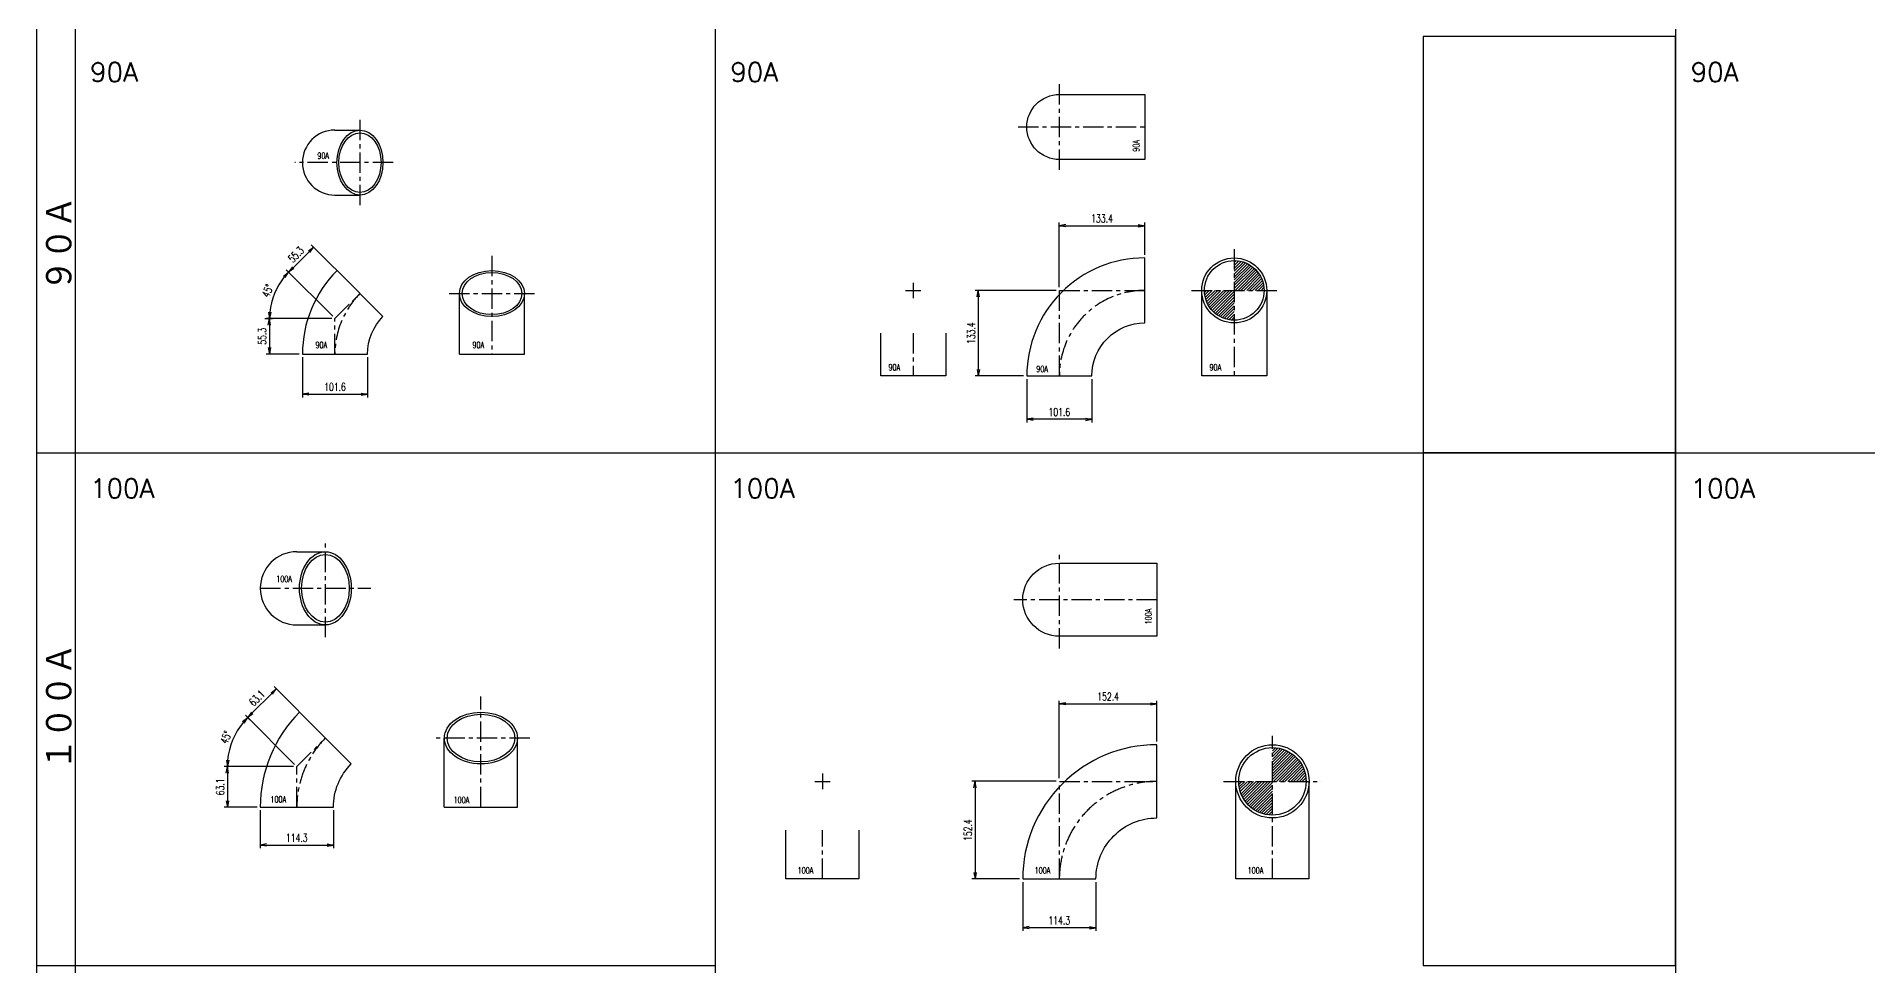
# Model space of a CAD drawing. Header units: millimetres. Extents: x 2090 to 42062, y -14812 to 2738.
# Drawn here: x 2090 to 4949, y -2752 to -1302 of the extents above; entities that cross this region are included whole.
import ezdxf

# ---------------------------------------------------------------- set-up
doc = ezdxf.new("R2010")
doc.units = ezdxf.units.MM
doc.header["$PDMODE"] = 35
doc.linetypes.add('CENTER', pattern=[50.8, 31.75, -6.35, 6.35, -6.35])
doc.linetypes.add('CENTER2', pattern=[1.125, 0.75, -0.125, 0.125, -0.125])
for name, color, linetype in [('#配管（SUS)', 220, 'Continuous'), ('DIM', 1, 'Continuous'), ('skeleton', 7, 'Continuous')]:
    doc.layers.add(name, color=color, linetype=linetype)
doc.styles.add('kpk', font='romans.shx', dxfattribs={"width": 0.7, "bigfont": 'extfont2.shx'})
doc.styles.get("Standard").update_dxf_attribs({"font": 'romans.shx', "bigfont": 'extfont.shx'})
doc.dimstyles.new('1／5～KPK', dxfattribs={"dimscale": 5, "dimtxt": 2.5, "dimasz": 2, "dimexe": 1, "dimexo": 1, "dimgap": 1, "dimtad": 3, "dimdsep": 46, "dimtxsty": 'kpk', "dimblk": 'OPEN', "dimcen": 2.5, "dimclrd": 9, "dimclre": 9, "dimclrt": 4, "dimadec": 1, "dimazin": 2, "dimtfac": 1, "dimtmove": 0, "dimatfit": 2, "dimldrblk": 'OPEN', "dimfxl": 1, "dimtfill": 1, "dimlwd": -1, "dimlwe": -1, "dimarcsym": 1})

# ---------------------------------------------------------------- blocks, each defined once
blk = doc.blocks.new('_Open')
at = {"color": 0, "linetype": 'ByBlock', "lineweight": -2}
for p, q in [((-1, 0.17), (0, 0)), ((-1, -0.17), (0, 0)), ((0, 0), (-1, 0))]:
    blk.add_line(p, q, dxfattribs=at)
blk = doc.blocks.new('*D87')
at = {"layer": 'Defpoints', "color": 0, "linetype": 'ByBlock', "transparency": 16777216}
for p in [(2505, -1798), (2606.6, -1798), (2606.6, -1860.6)]:
    blk.add_point(p, dxfattribs=at)
at = {"layer": 'DIM', "color": 9, "transparency": 16777216}
for p, q in [((2505, -1803), (2505, -1865.6)), ((2606.6, -1803), (2606.6, -1865.6)), ((2515, -1860.6), (2596.6, -1860.6))]:
    blk.add_line(p, q, dxfattribs=at)
at = {"layer": 'DIM', "color": 9, "linetype": 'ByBlock', "transparency": 16777216, "xscale": 10, "yscale": 10, "zscale": 10, "rotation": 180}
blk.add_blockref('_Open', (2505, -1860.6), dxfattribs=at)
at = {"layer": 'DIM', "color": 9, "linetype": 'ByBlock', "transparency": 16777216, "xscale": 10, "yscale": 10, "zscale": 10}
blk.add_blockref('_Open', (2606.6, -1860.6), dxfattribs=at)
at = {"layer": 'DIM', "color": 4, "linetype": 'ByBlock', "transparency": 16777216, "insert": (2555.8, -1849.3), "char_height": 12.5, "attachment_point": 5, "style": 'kpk', "bg_fill": 3, "box_fill_scale": 1.1, "bg_fill_color": 256, "bg_fill_true_color": 13158600, "bg_fill_transparency": 0}
blk.add_mtext('101.6', dxfattribs=at)
blk = doc.blocks.new('*D88')
at = {"layer": 'Defpoints', "color": 0, "linetype": 'ByBlock', "transparency": 16777216}
for p in [(2555.8, -1742.7), (2505, -1798)]:
    blk.add_point(p, dxfattribs=at)
at = {"layer": 'DIM', "color": 9, "transparency": 16777216}
for p, q in [((2550.8, -1742.7), (2448.4, -1742.7)), ((2453.4, -1752.7), (2453.4, -1788)), ((2500, -1798), (2448.4, -1798))]:
    blk.add_line(p, q, dxfattribs=at)
at = {"layer": 'DIM', "color": 9, "linetype": 'ByBlock', "transparency": 16777216, "xscale": 10, "yscale": 10, "zscale": 10}
for p, rotation in [((2453.4, -1742.7), 90), ((2453.4, -1798), 270)]:
    blk.add_blockref('_Open', p, dxfattribs=dict(at, rotation=rotation))
at = {"layer": 'DIM', "color": 4, "linetype": 'ByBlock', "transparency": 16777216, "insert": (2442.1, -1770.3), "char_height": 12.5, "attachment_point": 5, "rotation": 90, "style": 'kpk', "bg_fill": 3, "box_fill_scale": 1.1, "bg_fill_color": 256, "bg_fill_true_color": 13158600, "bg_fill_transparency": 0}
blk.add_mtext('55.3', dxfattribs=at)
at = {"layer": 'Defpoints', "color": 0, "linetype": 'ByBlock', "transparency": 16777216}
blk.add_point((2453.4, -1798), dxfattribs=at)
blk = doc.blocks.new('*D89')
at = {"layer": 'Defpoints', "color": 0, "linetype": 'ByBlock', "transparency": 16777216}
for p in [(2594.9, -1703.6), (2555.8, -1742.7)]:
    blk.add_point(p, dxfattribs=at)
at = {"layer": 'DIM', "color": 9, "transparency": 16777216}
for p, q in [((2591.4, -1700), (2518.9, -1627.6)), ((2490.4, -1663.2), (2515.4, -1638.2)), ((2552.3, -1739.1), (2479.8, -1666.7))]:
    blk.add_line(p, q, dxfattribs=at)
at = {"layer": 'DIM', "color": 9, "linetype": 'ByBlock', "transparency": 16777216, "xscale": 10, "yscale": 10, "zscale": 10}
for p, rotation in [((2522.5, -1631.1), 45.00000000000017), ((2483.4, -1670.2), 225.0000000000001)]:
    blk.add_blockref('_Open', p, dxfattribs=dict(at, rotation=rotation))
at = {"layer": 'DIM', "color": 4, "linetype": 'ByBlock', "transparency": 16777216, "insert": (2495, -1642.7), "char_height": 12.5, "attachment_point": 5, "rotation": 45, "style": 'kpk', "bg_fill": 3, "box_fill_scale": 1.1, "bg_fill_color": 256, "bg_fill_true_color": 13158600, "bg_fill_transparency": 0}
blk.add_mtext('55.3', dxfattribs=at)
at = {"layer": 'Defpoints', "color": 0, "linetype": 'ByBlock', "transparency": 16777216}
blk.add_point((2522.5, -1631.1), dxfattribs=at)
blk = doc.blocks.new('*D90')
at = {"layer": 'Defpoints', "color": 0, "linetype": 'ByBlock', "transparency": 16777216}
for p in [(2484.3, -1671.2), (2441.1, -1742.7), (2555.8, -1742.7)]:
    blk.add_point(p, dxfattribs=at)
at = {"layer": 'DIM', "color": 9, "transparency": 16777216}
for p, q in [((2480.8, -1667.7), (2479.8, -1666.7)), ((2446.1, -1742.7), (2458.4, -1742.7))]:
    blk.add_line(p, q, dxfattribs=at)
blk.add_arc((2555.8, -1742.7), 102.4, 140.5969, 174.4031, dxfattribs=at)
at = {"layer": 'DIM', "color": 9, "linetype": 'ByBlock', "transparency": 16777216, "xscale": 10, "yscale": 10, "zscale": 10}
for p, rotation in [((2483.4, -1670.2), 47.79845447944489), ((2453.4, -1742.7), 267.2015455205551)]:
    blk.add_blockref('_Open', p, dxfattribs=dict(at, rotation=rotation))
at = {"layer": 'DIM', "color": 4, "linetype": 'ByBlock', "transparency": 16777216, "insert": (2450.8, -1699.2), "char_height": 12.5, "attachment_point": 5, "rotation": 67.5, "style": 'kpk', "bg_fill": 3, "box_fill_scale": 1.1, "bg_fill_color": 256, "bg_fill_true_color": 13158600, "bg_fill_transparency": 0}
blk.add_mtext('45°', dxfattribs=at)
at = {"layer": 'Defpoints', "color": 0, "linetype": 'ByBlock', "transparency": 16777216}
blk.add_point((2467.1, -1691.5), dxfattribs=at)
blk = doc.blocks.new('*D91')
at = {"layer": 'Defpoints', "color": 0, "linetype": 'ByBlock', "transparency": 16777216}
for p in [(2439.1, -2505.3), (2553.4, -2505.3), (2553.4, -2564.6)]:
    blk.add_point(p, dxfattribs=at)
at = {"layer": 'DIM', "color": 9, "transparency": 16777216}
for p, q in [((2439.1, -2510.3), (2439.1, -2569.6)), ((2553.4, -2510.3), (2553.4, -2569.6)), ((2449.1, -2564.6), (2543.4, -2564.6))]:
    blk.add_line(p, q, dxfattribs=at)
at = {"layer": 'DIM', "color": 9, "linetype": 'ByBlock', "transparency": 16777216, "xscale": 10, "yscale": 10, "zscale": 10, "rotation": 180}
blk.add_blockref('_Open', (2439.1, -2564.6), dxfattribs=at)
at = {"layer": 'DIM', "color": 9, "linetype": 'ByBlock', "transparency": 16777216, "xscale": 10, "yscale": 10, "zscale": 10}
blk.add_blockref('_Open', (2553.4, -2564.6), dxfattribs=at)
at = {"layer": 'DIM', "color": 4, "linetype": 'ByBlock', "transparency": 16777216, "insert": (2496.2, -2553.3), "char_height": 12.5, "attachment_point": 5, "style": 'kpk', "bg_fill": 3, "box_fill_scale": 1.1, "bg_fill_color": 256, "bg_fill_true_color": 13158600, "bg_fill_transparency": 0}
blk.add_mtext('114.3', dxfattribs=at)
blk = doc.blocks.new('*D92')
at = {"layer": 'Defpoints', "color": 0, "linetype": 'ByBlock', "transparency": 16777216}
for p in [(2496.2, -2442.2), (2387.8, -2505.3), (2439.1, -2505.3)]:
    blk.add_point(p, dxfattribs=at)
at = {"layer": 'DIM', "color": 9, "transparency": 16777216}
for p, q in [((2491.2, -2442.2), (2382.8, -2442.2)), ((2387.8, -2452.2), (2387.8, -2495.3)), ((2434.1, -2505.3), (2382.8, -2505.3))]:
    blk.add_line(p, q, dxfattribs=at)
at = {"layer": 'DIM', "color": 9, "linetype": 'ByBlock', "transparency": 16777216, "xscale": 10, "yscale": 10, "zscale": 10}
for p, rotation in [((2387.8, -2442.2), 90), ((2387.8, -2505.3), 270)]:
    blk.add_blockref('_Open', p, dxfattribs=dict(at, rotation=rotation))
at = {"layer": 'DIM', "color": 4, "linetype": 'ByBlock', "transparency": 16777216, "insert": (2376.5, -2473.8), "char_height": 12.5, "attachment_point": 5, "rotation": 90, "style": 'kpk', "bg_fill": 3, "box_fill_scale": 1.1, "bg_fill_color": 256, "bg_fill_true_color": 13158600, "bg_fill_transparency": 0}
blk.add_mtext('63.1', dxfattribs=at)
blk = doc.blocks.new('*D93')
at = {"layer": 'Defpoints', "color": 0, "linetype": 'ByBlock', "transparency": 16777216}
for p in [(2464.2, -2320.9), (2540.8, -2397.6), (2496.2, -2442.2)]:
    blk.add_point(p, dxfattribs=at)
at = {"layer": 'DIM', "color": 9, "transparency": 16777216}
for p, q in [((2426.6, -2358.4), (2457.1, -2328)), ((2537.3, -2394), (2460.6, -2317.3)), ((2492.7, -2438.7), (2416, -2362))]:
    blk.add_line(p, q, dxfattribs=at)
at = {"layer": 'DIM', "color": 9, "linetype": 'ByBlock', "transparency": 16777216, "xscale": 10, "yscale": 10, "zscale": 10}
for p, rotation in [((2464.2, -2320.9), 44.9999999999994), ((2419.5, -2365.5), 224.9999999999994)]:
    blk.add_blockref('_Open', p, dxfattribs=dict(at, rotation=rotation))
at = {"layer": 'DIM', "color": 4, "linetype": 'ByBlock', "transparency": 16777216, "insert": (2433.9, -2335.2), "char_height": 12.5, "attachment_point": 5, "rotation": 45, "style": 'kpk', "bg_fill": 3, "box_fill_scale": 1.1, "bg_fill_color": 256, "bg_fill_true_color": 13158600, "bg_fill_transparency": 0}
blk.add_mtext('63.1', dxfattribs=at)
blk = doc.blocks.new('*D94')
at = {"layer": 'Defpoints', "color": 0, "linetype": 'ByBlock', "transparency": 16777216}
for p in [(2416.9, -2362.9), (2387.8, -2442.2), (2496.2, -2442.2)]:
    blk.add_point(p, dxfattribs=at)
at = {"layer": 'DIM', "color": 9, "transparency": 16777216}
blk.add_line((2420.4, -2366.4), (2423.1, -2369), dxfattribs=at)
blk.add_arc((2496.2, -2442.2), 108.5, 140.2842, 174.7158, dxfattribs=at)
at = {"layer": 'DIM', "color": 9, "linetype": 'ByBlock', "transparency": 16777216, "xscale": 10, "yscale": 10, "zscale": 10}
for p, rotation in [((2419.5, -2365.5), 47.6421173859316), ((2387.8, -2442.2), 267.3578826140683)]:
    blk.add_blockref('_Open', p, dxfattribs=dict(at, rotation=rotation))
at = {"layer": 'DIM', "color": 4, "linetype": 'ByBlock', "transparency": 16777216, "insert": (2385.6, -2396.4), "char_height": 12.5, "attachment_point": 5, "rotation": 67.5, "style": 'kpk', "bg_fill": 3, "box_fill_scale": 1.1, "bg_fill_color": 256, "bg_fill_true_color": 13158600, "bg_fill_transparency": 0}
blk.add_mtext('45°', dxfattribs=at)
at = {"layer": 'Defpoints', "color": 0, "linetype": 'ByBlock', "transparency": 16777216}
blk.add_point((2402.3, -2388), dxfattribs=at)
blk = doc.blocks.new('*D131')
at = {"layer": 'Defpoints', "color": 0, "linetype": 'ByBlock', "transparency": 16777216}
for p in [(3636.4, -1832.1), (3738, -1832.1), (3636.4, -1899.8)]:
    blk.add_point(p, dxfattribs=at)
at = {"layer": 'DIM', "color": 9, "transparency": 16777216}
for p, q in [((3636.4, -1837.1), (3636.4, -1904.8)), ((3738, -1837.1), (3738, -1904.8)), ((3728, -1899.8), (3646.4, -1899.8))]:
    blk.add_line(p, q, dxfattribs=at)
at = {"layer": 'DIM', "color": 9, "linetype": 'ByBlock', "transparency": 16777216, "xscale": 10, "yscale": 10, "zscale": 10, "rotation": 180}
blk.add_blockref('_Open', (3636.4, -1899.8), dxfattribs=at)
at = {"layer": 'DIM', "color": 9, "linetype": 'ByBlock', "transparency": 16777216, "xscale": 10, "yscale": 10, "zscale": 10}
blk.add_blockref('_Open', (3738, -1899.8), dxfattribs=at)
at = {"layer": 'DIM', "color": 4, "linetype": 'ByBlock', "transparency": 16777216, "insert": (3687.2, -1888.5), "char_height": 12.5, "attachment_point": 5, "style": 'kpk', "bg_fill": 3, "box_fill_scale": 1.1, "bg_fill_color": 256, "bg_fill_true_color": 13158600, "bg_fill_transparency": 0}
blk.add_mtext('101.6', dxfattribs=at)
blk = doc.blocks.new('*D132')
at = {"layer": 'Defpoints', "color": 0, "linetype": 'ByBlock', "transparency": 16777216}
for p in [(3687.2, -1698.7), (3560.6, -1832.1), (3636.4, -1832.1)]:
    blk.add_point(p, dxfattribs=at)
at = {"layer": 'DIM', "color": 9, "transparency": 16777216}
for p, q in [((3682.2, -1698.7), (3555.6, -1698.7)), ((3560.6, -1708.7), (3560.6, -1822.1)), ((3631.4, -1832.1), (3555.6, -1832.1))]:
    blk.add_line(p, q, dxfattribs=at)
at = {"layer": 'DIM', "color": 9, "linetype": 'ByBlock', "transparency": 16777216, "xscale": 10, "yscale": 10, "zscale": 10}
for p, rotation in [((3560.6, -1698.7), 90), ((3560.6, -1832.1), 270)]:
    blk.add_blockref('_Open', p, dxfattribs=dict(at, rotation=rotation))
at = {"layer": 'DIM', "color": 4, "linetype": 'ByBlock', "transparency": 16777216, "insert": (3549.4, -1765.4), "char_height": 12.5, "attachment_point": 5, "rotation": 90, "style": 'kpk', "bg_fill": 3, "box_fill_scale": 1.1, "bg_fill_color": 256, "bg_fill_true_color": 13158600, "bg_fill_transparency": 0}
blk.add_mtext('133.4', dxfattribs=at)
blk = doc.blocks.new('*D133')
at = {"layer": 'Defpoints', "color": 0, "linetype": 'ByBlock', "transparency": 16777216}
for p in [(3820.6, -1597.6), (3820.6, -1647.9), (3687.2, -1698.7)]:
    blk.add_point(p, dxfattribs=at)
at = {"layer": 'DIM', "color": 9, "transparency": 16777216}
for p, q in [((3687.2, -1693.7), (3687.2, -1592.6)), ((3697.2, -1597.6), (3810.6, -1597.6)), ((3820.6, -1642.9), (3820.6, -1592.6))]:
    blk.add_line(p, q, dxfattribs=at)
at = {"layer": 'DIM', "color": 9, "linetype": 'ByBlock', "transparency": 16777216, "xscale": 10, "yscale": 10, "zscale": 10, "rotation": 180}
blk.add_blockref('_Open', (3687.2, -1597.6), dxfattribs=at)
at = {"layer": 'DIM', "color": 9, "linetype": 'ByBlock', "transparency": 16777216, "xscale": 10, "yscale": 10, "zscale": 10}
blk.add_blockref('_Open', (3820.6, -1597.6), dxfattribs=at)
at = {"layer": 'DIM', "color": 4, "linetype": 'ByBlock', "transparency": 16777216, "insert": (3753.9, -1586.3), "char_height": 12.5, "attachment_point": 5, "style": 'kpk', "bg_fill": 3, "box_fill_scale": 1.1, "bg_fill_color": 256, "bg_fill_true_color": 13158600, "bg_fill_transparency": 0}
blk.add_mtext('133.4', dxfattribs=at)
blk = doc.blocks.new('*D134')
at = {"layer": 'Defpoints', "color": 0, "linetype": 'ByBlock', "transparency": 16777216}
for p in [(3839.6, -2344.2), (3839.6, -2408), (3687.2, -2465.1)]:
    blk.add_point(p, dxfattribs=at)
at = {"layer": 'DIM', "color": 9, "transparency": 16777216}
for p, q in [((3687.2, -2460.1), (3687.2, -2339.2)), ((3697.2, -2344.2), (3829.6, -2344.2)), ((3839.6, -2403), (3839.6, -2339.2))]:
    blk.add_line(p, q, dxfattribs=at)
at = {"layer": 'DIM', "color": 9, "linetype": 'ByBlock', "transparency": 16777216, "xscale": 10, "yscale": 10, "zscale": 10, "rotation": 180}
blk.add_blockref('_Open', (3687.2, -2344.2), dxfattribs=at)
at = {"layer": 'DIM', "color": 9, "linetype": 'ByBlock', "transparency": 16777216, "xscale": 10, "yscale": 10, "zscale": 10}
blk.add_blockref('_Open', (3839.6, -2344.2), dxfattribs=at)
at = {"layer": 'DIM', "color": 4, "linetype": 'ByBlock', "transparency": 16777216, "insert": (3763.4, -2332.9), "char_height": 12.5, "attachment_point": 5, "style": 'kpk', "bg_fill": 3, "box_fill_scale": 1.1, "bg_fill_color": 256, "bg_fill_true_color": 13158600, "bg_fill_transparency": 0}
blk.add_mtext('152.4', dxfattribs=at)
blk = doc.blocks.new('*D135')
at = {"layer": 'Defpoints', "color": 0, "linetype": 'ByBlock', "transparency": 16777216}
for p in [(3687.2, -2465.1), (3555.6, -2617.5), (3630.1, -2617.5)]:
    blk.add_point(p, dxfattribs=at)
at = {"layer": 'DIM', "color": 9, "transparency": 16777216}
for p, q in [((3682.2, -2465.1), (3550.6, -2465.1)), ((3555.6, -2475.1), (3555.6, -2607.5)), ((3625.1, -2617.5), (3550.6, -2617.5))]:
    blk.add_line(p, q, dxfattribs=at)
at = {"layer": 'DIM', "color": 9, "linetype": 'ByBlock', "transparency": 16777216, "xscale": 10, "yscale": 10, "zscale": 10}
for p, rotation in [((3555.6, -2465.1), 90), ((3555.6, -2617.5), 270)]:
    blk.add_blockref('_Open', p, dxfattribs=dict(at, rotation=rotation))
at = {"layer": 'DIM', "color": 4, "linetype": 'ByBlock', "transparency": 16777216, "insert": (3544.4, -2541.3), "char_height": 12.5, "attachment_point": 5, "rotation": 90, "style": 'kpk', "bg_fill": 3, "box_fill_scale": 1.1, "bg_fill_color": 256, "bg_fill_true_color": 13158600, "bg_fill_transparency": 0}
blk.add_mtext('152.4', dxfattribs=at)
blk = doc.blocks.new('*D136')
at = {"layer": 'Defpoints', "color": 0, "linetype": 'ByBlock', "transparency": 16777216}
for p in [(3630.1, -2617.5), (3744.4, -2617.5), (3630.1, -2693.6)]:
    blk.add_point(p, dxfattribs=at)
at = {"layer": 'DIM', "color": 9, "transparency": 16777216}
for p, q in [((3630.1, -2622.5), (3630.1, -2698.6)), ((3744.4, -2622.5), (3744.4, -2698.6)), ((3734.4, -2693.6), (3640.1, -2693.6))]:
    blk.add_line(p, q, dxfattribs=at)
at = {"layer": 'DIM', "color": 9, "linetype": 'ByBlock', "transparency": 16777216, "xscale": 10, "yscale": 10, "zscale": 10, "rotation": 180}
blk.add_blockref('_Open', (3630.1, -2693.6), dxfattribs=at)
at = {"layer": 'DIM', "color": 9, "linetype": 'ByBlock', "transparency": 16777216, "xscale": 10, "yscale": 10, "zscale": 10}
blk.add_blockref('_Open', (3744.4, -2693.6), dxfattribs=at)
at = {"layer": 'DIM', "color": 4, "linetype": 'ByBlock', "transparency": 16777216, "insert": (3687.2, -2682.4), "char_height": 12.5, "attachment_point": 5, "style": 'kpk', "bg_fill": 3, "box_fill_scale": 1.1, "bg_fill_color": 256, "bg_fill_true_color": 13158600, "bg_fill_transparency": 0}
blk.add_mtext('114.3', dxfattribs=at)
blk = doc.blocks.new('A$C135B5177')
at = {"layer": '#配管（SUS)', "color": 2, "linetype": 'CENTER'}
for p, q in [((0, 66.7), (0, -66.7)), ((51.6, 0), (-101.6, 0))]:
    blk.add_line(p, q, dxfattribs=at)
at = {"layer": '#配管（SUS)', "color": 0}
for p, q in [((-39.1, 50.8), (0, 50.8)), ((-39.1, -50.8), (0, -50.8))]:
    blk.add_line(p, q, dxfattribs=at)
blk.add_arc((-39.1, 0), 50.8, 90, 270, dxfattribs=at)
for major_axis in [(0, -50.8), (0, -46.6)]:
    blk.add_ellipse((0, 0), major_axis=major_axis, ratio=0.707107, dxfattribs=at)
at = {"layer": 'Defpoints', "color": 5, "insert": (-66.6, 10.7), "char_height": 10, "attachment_point": 4}
blk.add_mtext('{\\W0.7;90A}', dxfattribs=at)
blk = doc.blocks.new('A$C56CA7AB3')
at = {"layer": '#配管（SUS)', "color": 2, "linetype": 'CENTER'}
for p, q in [((0, -76.2), (0, 76.2)), ((-101.6, 0), (70.9, 0))]:
    blk.add_line(p, q, dxfattribs=at)
at = {"layer": '#配管（SUS)', "color": 0}
for p, q in [((-44.6, 57.1), (0, 57.1)), ((-44.6, -57.1), (0, -57.1))]:
    blk.add_line(p, q, dxfattribs=at)
blk.add_arc((-44.6, 0), 57.1, 90, 270, dxfattribs=at)
for major_axis in [(0, -57.1), (0, -52.7)]:
    blk.add_ellipse((0, 0), major_axis=major_axis, ratio=0.707107, dxfattribs=at)
at = {"layer": 'Defpoints', "color": 5, "insert": (-76.8, 14.7), "char_height": 10, "attachment_point": 4}
blk.add_mtext('{\\W0.7;100A}', dxfattribs=at)
blk = doc.blocks.new('A$C1D1F468E')
at = {"layer": '#配管（SUS)', "color": 0}
blk.add_lwpolyline([(12.5, -107.7, -0.198912), (40.4, -40.4), (-40.4, 40.4, 0.198912), (-101.8, -107.7)], format="xyb", close=True, dxfattribs=at)
at = {"layer": '#配管（SUS)', "color": 2, "linetype": 'CENTER'}
blk.add_lwpolyline([(-44.6, -44.6), (0, 0, 0.198912), (-44.6, -107.7)], format="xyb", close=True, dxfattribs=at)
at = {"layer": 'Defpoints', "color": 5, "insert": (-85.9, -95.6), "char_height": 10, "attachment_point": 4}
blk.add_mtext('{\\W0.7;100A}', dxfattribs=at)
blk = doc.blocks.new('A$C720D20C5')
at = {"layer": '#配管（SUS)', "color": 0}
blk.add_lwpolyline([(11.7, -94.4, -0.198912), (35.9, -35.9), (-35.9, 35.9, 0.198912), (-89.9, -94.4)], format="xyb", close=True, dxfattribs=at)
at = {"layer": '#配管（SUS)', "color": 2, "linetype": 'CENTER'}
blk.add_lwpolyline([(-39.1, -39.1), (0, 0, 0.198912), (-39.1, -94.4)], format="xyb", close=True, dxfattribs=at)
at = {"layer": 'Defpoints', "color": 5, "insert": (-69.6, -80.2), "char_height": 10, "attachment_point": 4}
blk.add_mtext('{\\W0.7;90A}', dxfattribs=at)
blk = doc.blocks.new('A$C1E693B26')
at = {"layer": '#配管（SUS)', "color": 0}
blk.add_lwpolyline([(11.1, -80.7, -0.198912), (31.5, -31.5), (-31.5, 31.5, 0.198912), (-78, -80.7)], format="xyb", close=True, dxfattribs=at)
at = {"layer": '#配管（SUS)', "color": 2, "linetype": 'CENTER'}
blk.add_lwpolyline([(-33.4, -33.4), (0, 0, 0.198912), (-33.4, -80.7)], format="xyb", close=True, dxfattribs=at)
at = {"layer": 'Defpoints', "color": 5, "insert": (-63.4, -69.1), "char_height": 10, "attachment_point": 4}
blk.add_mtext('{\\W0.7;80A}', dxfattribs=at)
blk = doc.blocks.new('A$C338213C4')
at = {"layer": '#配管（SUS)', "color": 2, "linetype": 'CENTER'}
for p, q in [((0, 58.8), (0, -94.4)), ((-66.7, 0), (66.7, 0))]:
    blk.add_line(p, q, dxfattribs=at)
at = {"layer": '#配管（SUS)', "color": 0}
for p, q in [((-50.8, -94.4), (-50.8, 0)), ((50.8, -94.4), (50.8, 0)), ((-50.8, -94.4), (50.8, -94.4))]:
    blk.add_line(p, q, dxfattribs=at)
for major_axis in [(-50.8, 0), (-46.6, 0)]:
    blk.add_ellipse((0, 0), major_axis=major_axis, ratio=0.707107, dxfattribs=at)
at = {"layer": '#配管（SUS)'}
blk.add_blockref('A$C1E693B26', (-210.4, 599.6), dxfattribs=at)
at = {"layer": 'Defpoints', "color": 5, "insert": (-30.5, -80.2), "char_height": 10, "attachment_point": 4}
blk.add_mtext('{\\W0.7;90A}', dxfattribs=at)
blk = doc.blocks.new('A$C17CB7957')
at = {"layer": '#配管（SUS)', "color": 2, "linetype": 'CENTER'}
for p, q in [((0, -107.7), (0, 64.8)), ((76.2, 0), (-76.2, 0))]:
    blk.add_line(p, q, dxfattribs=at)
at = {"layer": '#配管（SUS)', "color": 0}
for p, q in [((-57.2, -107.7), (-57.2, 0)), ((57.1, -107.7), (57.1, 0)), ((-57.2, -107.7), (57.1, -107.7))]:
    blk.add_line(p, q, dxfattribs=at)
for major_axis in [(-57.1, 0), (-52.7, 0)]:
    blk.add_ellipse((0, 0), major_axis=major_axis, ratio=0.707107, dxfattribs=at)
at = {"layer": 'Defpoints', "color": 5, "insert": (-42.9, -96.6), "char_height": 10, "attachment_point": 4}
blk.add_mtext('{\\W0.7;100A}', dxfattribs=at)
blk = doc.blocks.new('(SUS)90A-90EL-3')
at = {"layer": '#配管（SUS)', "color": 2, "linetype": 'CENTER'}
for p, q in [((0, -66.7), (0, 66.7)), ((-64.3, 0), (133.4, 0))]:
    blk.add_line(p, q, dxfattribs=at)
at = {"layer": '#配管（SUS)', "color": 0, "linetype": 'ByBlock'}
blk.add_lwpolyline([(0, 50.8), (133.4, 50.8), (133.4, -50.8), (0, -50.8, -1)], format="xyb", close=True, dxfattribs=at)
at = {"layer": 'Defpoints', "color": 5, "insert": (120, -38.7), "char_height": 10, "attachment_point": 4, "rotation": 90}
blk.add_mtext('{\\W0.7;90A}', dxfattribs=at)
blk = doc.blocks.new('(SUS)90A-90EL-4')
at = {"layer": '#配管（SUS)', "color": 2, "linetype": 'CENTER'}
for p, q in [((-12, 0), (12, 0)), ((0, 12), (0, -12)), ((0, -66.7), (0, -133.4))]:
    blk.add_line(p, q, dxfattribs=at)
at = {"layer": '#配管（SUS)', "color": 0, "linetype": 'ByBlock'}
blk.add_lwpolyline([(50.8, -66.7), (50.8, -133.4), (-50.8, -133.4), (-50.8, -66.7)], dxfattribs=at)
at = {"layer": 'Defpoints', "color": 5, "insert": (-38.7, -120), "char_height": 10, "attachment_point": 4}
blk.add_mtext('{\\W0.7;90A}', dxfattribs=at)
blk = doc.blocks.new('(SUS)90A-90EL-1')
at = {"layer": '#配管（SUS)', "color": 0, "linetype": 'ByBlock'}
blk.add_lwpolyline([(50.8, -133.4, -0.414214), (133.4, -50.8), (133.4, 50.8, 0.414214), (-50.8, -133.4)], format="xyb", close=True, dxfattribs=at)
at = {"layer": '#配管（SUS)', "color": 2, "linetype": 'CENTER'}
blk.add_lwpolyline([(0, -133.4), (0, 0), (133.4, 0, 0.414214)], format="xyb", close=True, dxfattribs=at)
at = {"layer": 'Defpoints', "color": 5, "insert": (-36.1, -122.6), "char_height": 10, "attachment_point": 4}
blk.add_mtext('{\\W0.7;90A}', dxfattribs=at)
blk = doc.blocks.new('(SUS)90A-90EL-2')
at = {"layer": '#配管（SUS)'}
h = blk.add_hatch(dxfattribs=at)
h.set_pattern_fill('ANSI31', color=252)
h.set_pattern_definition([(45, (-3960.3912, 1698.6584), (-2.245064, 2.245064), [])])
h.paths.add_polyline_path([(0, 0), (-46.6, 0, 0.414214), (0, -46.6)])
h.paths.add_polyline_path([(0, 46.6), (0, 0), (46.6, 0, 0.414214)])
at = {"layer": '#配管（SUS)', "color": 2, "linetype": 'CENTER'}
for p, q in [((0, 64.3), (0, -133.4)), ((-66.7, 0), (66.7, 0))]:
    blk.add_line(p, q, dxfattribs=at)
at = {"layer": '#配管（SUS)', "color": 0, "linetype": 'ByBlock'}
blk.add_lwpolyline([(50.8, 0), (50.8, -133.4), (-50.8, -133.4), (-50.8, 0)], dxfattribs=at)
for radius in [50.8, 46.6]:
    blk.add_circle((0, 0), radius, dxfattribs=at)
at = {"layer": 'Defpoints', "color": 5, "insert": (-38.7, -120), "char_height": 10, "attachment_point": 4}
blk.add_mtext('{\\W0.7;90A}', dxfattribs=at)
blk = doc.blocks.new('(SUS)100A-90EL-3')
at = {"layer": '#配管（SUS)', "color": 2, "linetype": 'CENTER'}
for p, q in [((0, -76.2), (0, 76.2)), ((152.4, 0), (-70.9, 0))]:
    blk.add_line(p, q, dxfattribs=at)
at = {"layer": '#配管（SUS)', "color": 0, "linetype": 'ByBlock'}
blk.add_lwpolyline([(0, 57.1), (152.4, 57.1), (152.4, -57.1), (0, -57.1, -1)], format="xyb", close=True, dxfattribs=at)
at = {"layer": 'Defpoints', "color": 5, "insert": (139, -38.7), "char_height": 10, "attachment_point": 4, "rotation": 90}
blk.add_mtext('{\\W0.7;100A}', dxfattribs=at)
blk = doc.blocks.new('(SUS)100A-90EL-4')
at = {"layer": '#配管（SUS)', "color": 2, "linetype": 'CENTER'}
for p, q in [((-12, 0), (12, 0)), ((0, 12), (0, -12)), ((0, -152.4), (0, -76.2))]:
    blk.add_line(p, q, dxfattribs=at)
at = {"layer": '#配管（SUS)', "color": 0, "linetype": 'ByBlock'}
blk.add_lwpolyline([(57.1, -76.2), (57.1, -152.4), (-57.2, -152.4), (-57.2, -76.2)], dxfattribs=at)
at = {"layer": 'Defpoints', "color": 5, "insert": (-38.7, -139), "char_height": 10, "attachment_point": 4}
blk.add_mtext('{\\W0.7;100A}', dxfattribs=at)
blk = doc.blocks.new('(SUS)100A-90EL-1')
at = {"layer": '#配管（SUS)', "color": 0, "linetype": 'ByBlock'}
blk.add_lwpolyline([(57.2, -152.4, -0.414214), (152.4, -57.2), (152.4, 57.2, 0.414214), (-57.2, -152.4)], format="xyb", close=True, dxfattribs=at)
at = {"layer": '#配管（SUS)', "color": 2, "linetype": 'CENTER'}
blk.add_lwpolyline([(0, -152.4), (0, 0), (152.4, 0, 0.414214)], format="xyb", close=True, dxfattribs=at)
at = {"layer": 'Defpoints', "color": 5, "insert": (-38.7, -139), "char_height": 10, "attachment_point": 4}
blk.add_mtext('{\\W0.7;100A}', dxfattribs=at)
blk = doc.blocks.new('(SUS)100A-90EL-2')
at = {"layer": '#配管（SUS)'}
h = blk.add_hatch(dxfattribs=at)
h.set_pattern_fill('ANSI31', color=252)
h.set_pattern_definition([(45, (-4020.037, 2465.1282), (-2.245064, 2.245064), [])])
h.paths.add_polyline_path([(0, 0), (-52.7, 0, 0.414214), (0, -52.7)])
h.paths.add_polyline_path([(0, 52.6), (0, 0), (52.6, 0, 0.414214)])
at = {"layer": '#配管（SUS)', "color": 2, "linetype": 'CENTER'}
for p, q in [((0, -152.4), (0, 70.9)), ((-76.2, 0), (76.2, 0))]:
    blk.add_line(p, q, dxfattribs=at)
at = {"layer": '#配管（SUS)', "color": 0, "linetype": 'ByBlock'}
blk.add_lwpolyline([(57.1, 0), (57.1, -152.4), (-57.2, -152.4), (-57.2, 0)], dxfattribs=at)
for radius in [57.2, 52.7]:
    blk.add_circle((0, 0), radius, dxfattribs=at)
at = {"layer": 'Defpoints', "color": 5, "insert": (-38.7, -139), "char_height": 10, "attachment_point": 4}
blk.add_mtext('{\\W0.7;100A}', dxfattribs=at)

msp = doc.modelspace()

# ---------------------------------------------------------------- linework, layer by layer
at = {"color": 0, "linetype": 'CENTER2'}
for points in [[(4649.823, -1302.432), (4255.61, -1302.432), (4255.61, -1952.432), (4649.823, -1952.432)], [(4649.823, -1952.432), (4255.61, -1952.432), (4255.61, -2752.432), (4649.823, -2752.432)]]:
    msp.add_lwpolyline(points, close=True, dxfattribs=at)
at = {"layer": 'skeleton'}
for p, q in [((2089.823, 1807.568), (2089.823, -6552.432)), ((2149.823, 1807.568), (2149.823, -6552.432)), ((3149.823, 1807.568), (3149.823, -6552.432)), ((4649.823, 1807.568), (4649.823, -6552.432)), ((3149.823, 1647.568), (3149.823, -6552.432)), ((4649.823, 1407.568), (4649.823, -6552.432)), ((2089.823, -1952.432), (3149.823, -1952.432)), ((3149.823, -1952.432), (4649.823, -1952.432)), ((4649.823, -1952.432), (5966.709, -1952.432)), ((2089.823, -2752.432), (3149.823, -2752.432))]:
    msp.add_line(p, q, dxfattribs=at)

# ---------------------------------------------------------------- block references
at = {"layer": '#配管（SUS)'}
for name, p in [('(SUS)90A-90EL-3', (3687.226, -1443.521)), ('A$C135B5177', (2594.897, -1499.086)), ('(SUS)90A-90EL-2', (3960.391, -1698.658)), ('(SUS)90A-90EL-4', (3458.976, -1698.658)), ('A$C56CA7AB3', (2540.85, -2163.759)), ('(SUS)100A-90EL-3', (3687.226, -2181.561)), ('A$C17CB7957', (2783.829, -2397.583)), ('(SUS)100A-90EL-2', (4020.037, -2465.128)), ('(SUS)100A-90EL-4', (3317.133, -2465.128))]:
    msp.add_blockref(name, p, dxfattribs=at)

# ---------------------------------------------------------------- texts
at = {"color": 71, "char_height": 30, "attachment_point": 4}
for s, insert in [('90A', (2173.381, -1357.738)), ('90A', (3173.381, -1357.738)), ('90A', (4673.381, -1357.738)), ('100A', (2173.381, -2007.738)), ('100A', (3173.381, -2007.738)), ('100A', (4673.381, -2007.738))]:
    msp.add_mtext(s, dxfattribs=dict(at, insert=insert))
at = {"layer": 'skeleton', "char_height": 45, "attachment_point": 5, "rotation": 90}
for s, insert in [('９０Ａ', (2125.995, -1625.906)), ('１００Ａ', (2125.995, -2348.771))]:
    msp.add_mtext(s, dxfattribs=dict(at, insert=insert))

# ---------------------------------------------------------------- dimensions: what is measured, and where the dimension line sits
at = {"layer": 'DIM', "linetype": 'ByBlock'}
for base, p1, p2, picture, middle in [((2606.594, -1860.573), (2504.994, -1797.962), (2606.594, -1797.962), '*D87', (2555.794, -1849.323)), ((3636.426, -1899.77), (3738.026, -1832.058), (3636.426, -1832.058), '*D131', (3687.226, -1888.52)), ((3839.626, -2344.189), (3687.226, -2465.128), (3839.626, -2407.978), '*D134', (3763.426, -2332.939)), ((2553.382, -2564.575), (2439.082, -2505.301), (2553.382, -2505.301), '*D91', (2496.232, -2553.325))]:
    dim = msp.add_linear_dim(base=base, p1=p1, p2=p2, dimstyle='1／5～KPK', dxfattribs=at)
    dim.commit()
    dim.dimension.update_dxf_attribs({"geometry": picture, "text_midpoint": middle})

# ---------------------------------------------------------------- next in the draw order: dimensions: what is measured, and where the dimension line sits
for base, p1, p2, picture, middle in [((3560.612, -1832.058), (3687.226, -1698.658), (3636.426, -1832.058), '*D132', (3549.362, -1765.358)), ((2453.383, -1797.962), (2555.794, -1742.662), (2504.994, -1797.962), '*D88', (2442.133, -1770.312)), ((2387.765, -2505.301), (2496.232, -2442.201), (2439.082, -2505.301), '*D92', (2376.515, -2473.751)), ((3555.611, -2617.528), (3687.226, -2465.128), (3630.076, -2617.528), '*D135', (3544.361, -2541.328))]:
    dim = msp.add_linear_dim(base=base, p1=p1, p2=p2, angle=90, dimstyle='1／5～KPK', dxfattribs=at)
    dim.commit()
    dim.dimension.update_dxf_attribs({"geometry": picture, "text_midpoint": middle})

# ---------------------------------------------------------------- next in the draw order: dimensions: what is measured, and where the dimension line sits
for base, p1, p2, picture, middle in [((3820.626, -1597.584), (3687.226, -1698.658), (3820.626, -1647.858), '*D133', (3753.926, -1586.334)), ((3630.076, -2693.605), (3744.376, -2617.528), (3630.076, -2617.528), '*D136', (3687.226, -2682.355))]:
    dim = msp.add_linear_dim(base=base, p1=p1, p2=p2, dimstyle='1／5～KPK', dxfattribs=at)
    dim.commit()
    dim.dimension.update_dxf_attribs({"geometry": picture, "text_midpoint": middle})
for p1, p2, distance, picture, middle in [((2555.794, -1742.662), (2594.897, -1703.559), 102.411, '*D89', (2494.975, -1642.74)), ((2496.232, -2442.201), (2540.85, -2397.583), 108.466, '*D93', (2433.889, -2335.24))]:
    dim = msp.add_aligned_dim(p1=p1, p2=p2, distance=distance, dimstyle='1／5～KPK', dxfattribs=at)
    dim.commit()
    dim.dimension.update_dxf_attribs({"geometry": picture, "text_midpoint": middle})

# ---------------------------------------------------------------- next in the draw order: block references
at = {"layer": '#配管（SUS)'}
for name, p in [('(SUS)90A-90EL-1', (3687.226, -1698.658)), ('(SUS)100A-90EL-1', (3687.226, -2465.128))]:
    msp.add_blockref(name, p, dxfattribs=at)

# ---------------------------------------------------------------- next in the draw order: dimensions: what is measured, and where the dimension line sits
at = {"layer": 'DIM', "linetype": 'ByBlock'}
for base, center, p1, p2, picture, middle in [((2467.104, -1691.456), (2555.794, -1742.662), (2441.095, -1742.662), (2484.331, -1671.198), '*D90', (2450.785, -1699.166)), ((2402.297, -2387.968), (2496.232, -2442.201), (2416.886, -2362.855), (2387.765, -2442.201), '*D94', (2385.628, -2396.388))]:
    dim = msp.add_angular_dim_3p(base=base, center=center, p1=p1, p2=p2, dimstyle='1／5～KPK', dxfattribs=at)
    dim.commit()
    dim.dimension.update_dxf_attribs({"geometry": picture, "text_midpoint": middle})

# ---------------------------------------------------------------- next in the draw order: block references
at = {"layer": '#配管（SUS)'}
for name, p in [('A$C338213C4', (2800.987, -1703.559)), ('A$C720D20C5', (2594.897, -1703.559)), ('A$C1D1F468E', (2540.85, -2397.583))]:
    msp.add_blockref(name, p, dxfattribs=at)

doc.saveas('drawing.dxf')
